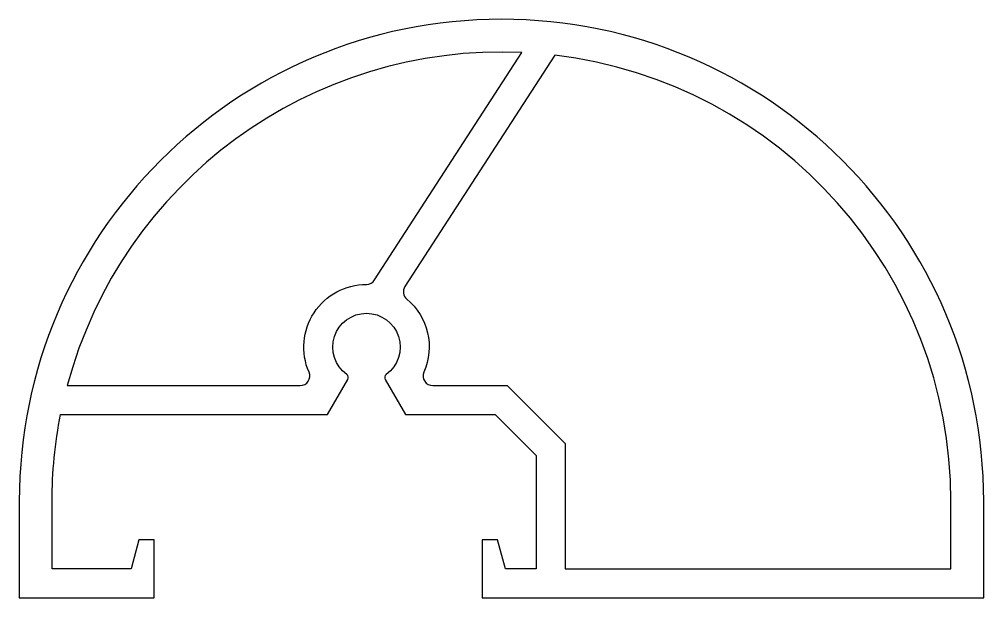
# Model space of a CAD drawing. Extents: x 586.4 to 636.4, y 618.2 to 648.2.
import ezdxf

# ---------------------------------------------------------------- set-up
doc = ezdxf.new("R2010")
doc.units = 0
doc.layers.get('0').update_dxf_attribs({"linetype": 'CONTINUOUS'})

msp = doc.modelspace()

# ---------------------------------------------------------------- linework, layer by layer
for points in [[(593.422, 618.159), (593.422, 621.159), (592.622, 621.159), (592.222, 619.659), (588.122, 619.659), (588.122, 623.159, -0.048627), (588.561, 627.659), (602.401, 627.659), (603.452, 629.479, 0.384431), (603.396, 629.741, -3.088056), (605.448, 629.741, 0.384431), (605.392, 629.479), (606.443, 627.659), (611.101, 627.659), (613.222, 625.537), (613.222, 619.659), (611.622, 619.659), (611.222, 621.159), (610.422, 621.159), (610.422, 618.159), (636.422, 618.159), (636.422, 623.159, 1), (586.422, 623.159), (586.422, 618.159)], [(600.985, 629.159, 0.540575), (601.443, 629.859, -0.540565), (604.422, 634.409, 0.254308), (604.842, 634.637), (612.481, 646.435, 0.352563), (588.908, 629.159)], [(607.401, 629.859, 0.540575), (607.859, 629.159), (611.722, 629.159), (614.722, 626.159), (614.722, 625.537), (614.722, 619.659), (634.722, 619.659), (634.722, 623.159, 0.379888), (614.179, 646.295), (606.413, 634.303, 0.378469), (606.511, 633.648, -0.332522)]]:
    msp.add_lwpolyline(points, format="xyb", close=True)

doc.saveas('drawing.dxf')
